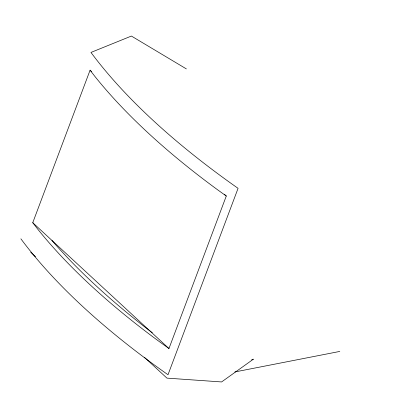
<?xml version="1.0" encoding="UTF-8"?>
<svg xmlns="http://www.w3.org/2000/svg" width="418" height="418" viewBox="0 0 418 418"><rect width="100%" height="100%" fill="white"/><g stroke="black" fill="none" stroke-linecap="round" stroke-linejoin="round"><path stroke-width="0.63" d="M224.367 194.25L226.284 196.021L168.961 348.534L160.402 342.399A606.11 239.744 20.6 0 1 37.505 228.86L32.756 222.7L90.079 70.187L91.516 71.515M251.599 359.861L253.423 359.161L221.592 381.942L166.939 378.123L144.398 357.296M234.859 371.952L339.777 351.433M186.36 68.902L131.398 36.058L90.967 52.433A606.11 239.744 20.6 0 0 238.067 188.335L168.005 374.737A606.11 239.744 20.6 0 1 20.9 238.835M226.284 196.021L217.726 189.887A606.11 239.744 20.6 0 1 94.834 76.348L90.079 70.187M152.309 332.744L145.725 327.722A622.125 246.077 20.6 0 1 54.586 243.522L51.931 240.418M32.756 222.7L168.961 348.534M30.733 252.284L35.53 256.715"/></g></svg>
